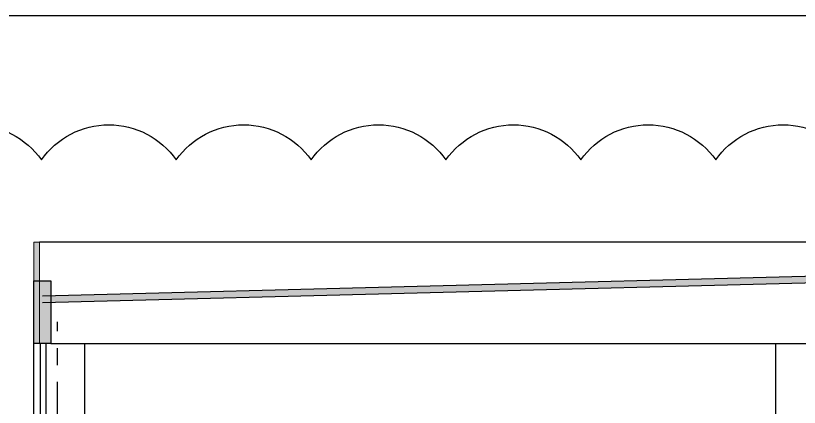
# Model space of a CAD drawing. Extents: x -61205 to 26665, y -81742 to 98141.
# Drawn here: x -643 to 10979, y 21841 to 27652 of the extents above; entities that cross this region are included whole.
import ezdxf

# ---------------------------------------------------------------- set-up
doc = ezdxf.new("R2010")
doc.units = 0
doc.header["$LTSCALE"] = 1000
doc.header["$MEASUREMENT"] = 0
doc.linetypes.add('G', pattern=[2, 1.25, -0.25, 0.25, -0.25])
doc.layers.get('0').update_dxf_attribs({"linetype": 'CONTINUOUS'})
for name, color, linetype in [('01', 7, 'CONTINUOUS'), ('05', 4, 'G'), ('WINDOW', 7, 'CONTINUOUS')]:
    doc.layers.add(name, color=color, linetype=linetype)
doc.layers.add('WALL', color=9, linetype='CONTINUOUS', lineweight=13)

msp = doc.modelspace()

# ---------------------------------------------------------------- hatches: boundary and pattern name
at = {"layer": '01'}
h = msp.add_hatch(color=256, dxfattribs=at)
h.paths.add_polyline_path([(-291.489, 24290.121), (-371.489, 24290.121), (-371.489, 23790.121), (-291.489, 23790.121)])
h.paths.add_polyline_path([(-291.489, 23790.121), (-371.489, 23790.121), (-371.489, 23490.121), (-291.489, 23490.121)])
for points in [[(-371.489, 22790.121), (-121.489, 22790.121), (-121.489, 23718.897), (-371.489, 23718.897)], [(11298.511, 23790.121), (11298.511, 23718.897), (11128.511, 23718.897), (11128.511, 23685.67), (-121.489, 23393.336), (-121.489, 23493.369)]]:
    msp.add_hatch(color=256, dxfattribs=at).paths.add_polyline_path(points)

# ---------------------------------------------------------------- linework, layer by layer
msp.add_line((10628.511, 11290.121), (10628.511, 22790.121))
msp.add_lwpolyline([(-57434.652, 27652.093), (26665.348, 27652.093), (26665.348, -31747.907), (-57434.652, -31747.907)], close=True)
at = {"color": 4}
msp.add_lwpolyline([(-2262.074, 25512.007, -0.52056705), (-262.074, 25512.007, -0.52056705), (1737.926, 25512.007, -0.52056705), (3737.926, 25512.007, -0.52056705), (5737.926, 25512.007, -0.52056705), (7737.926, 25512.007, -0.52056705), (9737.926, 25512.007, -0.52056705), (11737.926, 25512.007, -0.52056705), (13226.752, 25000.833, -0.52056705), (13226.752, 23000.833, -0.52056705), (13226.752, 21000.833, -0.52056705), (13226.752, 19000.833, -0.52056705), (13226.752, 17000.833, -0.52056705), (12815.187, 15412.398, -0.52056705), (10815.187, 15412.398, -0.52056705), (8815.187, 15412.398, -0.52056705), (6815.187, 15412.398, -0.52056705), (4815.187, 15412.398, -0.52056705), (2815.187, 15412.398, -0.52056705), (815.187, 15412.398, -0.52056705), (-1184.813, 15412.398, -0.52056705)], format="xyb", dxfattribs=at)
at = {"layer": '01'}
for p, q in [((11298.511, 24290.121), (-291.489, 24290.121)), ((11298.511, 23790.121), (-246.489, 23490.121)), ((11301.108, 23690.155), (-243.892, 23390.155)), ((-121.489, 22790.121), (11128.511, 22790.121)), ((378.511, 22790.121), (378.511, 11190.121))]:
    msp.add_line(p, q, dxfattribs=at)
msp.add_lwpolyline([(-371.489, 23718.897), (-121.489, 23718.897), (-121.489, 22790.121), (-371.489, 22790.121), (-371.489, 23718.897)], dxfattribs=at)
at = {"layer": '05'}
msp.add_line((-21.427, 10968.982), (-21.427, 23111.353), dxfattribs=at)
msp.add_line((-21.427, 10968.982), (-21.427, 23111.353), dxfattribs=at)
at = {"layer": 'WALL'}
for p, q in [((-371.489, 24290.121), (-371.489, 22790.121)), ((-371.489, 24290.121), (-291.489, 24290.121)), ((-291.489, 24290.121), (-291.489, 22790.121)), ((-191.489, 22790.121), (-371.489, 22790.121))]:
    msp.add_line(p, q, dxfattribs=at)
at = {"layer": 'WINDOW'}
for p, q in [((-371.489, 21590.121), (-371.489, 22790.121)), ((-281.489, 22790.121), (-281.489, 21590.121)), ((-191.489, 21590.121), (-191.489, 22790.121))]:
    msp.add_line(p, q, dxfattribs=at)

doc.saveas('drawing.dxf')
